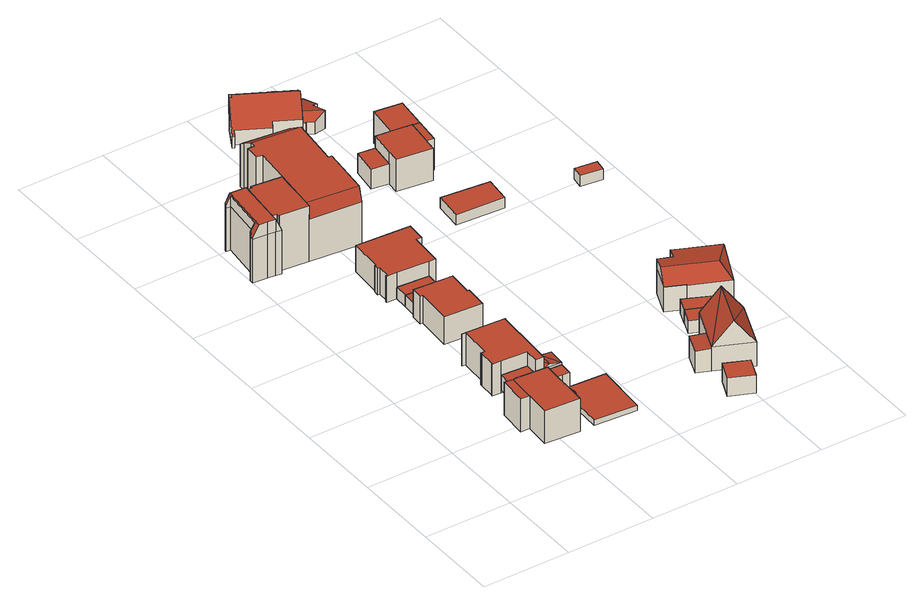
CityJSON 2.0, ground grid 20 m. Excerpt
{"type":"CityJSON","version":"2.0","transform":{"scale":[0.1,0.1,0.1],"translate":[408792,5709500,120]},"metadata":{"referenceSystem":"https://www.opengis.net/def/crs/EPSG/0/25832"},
"CityObjects":{
"building1":{"type":"Building","attributes":{"Gemeindeschluessel":"05978036","Geometrietyp2DReferenz":"3000","function":"31001_1100"},"children":["building1-1","building1-2","building1-3"]},
"building1-1":{"type":"BuildingPart","attributes":{"roofType":"1000","measuredHeight":7.91},"parents":["building1"],"geometry":[{"type":"MultiSurface","lod":"2","boundaries":[[[0,1,2,3]],[[4,5,6,7]],[[5,8,9,10,6]],[[11,12,13,14,15]],[[12,16,17,13]],[[16,0,3,17]],[[16,12,11,8,5,4,1,0]],[[3,2,7,6,10,18,14,13,17]],[[7,2,1,4]],[[15,19,9,8,11]],[[15,14,18,19]],[[18,10,9,19]]],"semantics":{"surfaces":[{"type":"WallSurface"},{"type":"RoofSurface"},{"type":"GroundSurface"},{"type":"ClosureSurface"}],"values":[0,0,0,0,0,0,1,2,3,0,3,3]}}]},
"building1-2":{"type":"BuildingPart","attributes":{"roofType":"3100","measuredHeight":3.92},"parents":["building1"],"geometry":[{"type":"MultiSurface","lod":"2","boundaries":[[[9,20,21,10]],[[20,22,23,21]],[[22,24,25,23]],[[24,26,13,25]],[[26,15,14,13]],[[22,20,9,19]],[[19,15,26,24,22]],[[14,18,10,21,23,25,13]],[[18,14,15,19]],[[18,19,9,10]]],"semantics":{"surfaces":[{"type":"WallSurface"},{"type":"RoofSurface"},{"type":"GroundSurface"},{"type":"ClosureSurface"}],"values":[0,0,0,0,0,1,1,2,3,3]}}]},
"building1-3":{"type":"BuildingPart","attributes":{"roofType":"1000","measuredHeight":7.92},"parents":["building1"],"geometry":[{"type":"MultiSurface","lod":"2","boundaries":[[[27,28,2,1]],[[27,29,30,28]],[[29,4,7,30]],[[4,29,27,1]],[[2,28,30,7]],[[1,2,7,4]]],"semantics":{"surfaces":[{"type":"WallSurface"},{"type":"RoofSurface"},{"type":"GroundSurface"},{"type":"ClosureSurface"}],"values":[0,0,0,1,2,3]}}]},
"building2":{"type":"Building","attributes":{"Gemeindeschluessel":"05978036","Geometrietyp2DReferenz":"3000","function":"31001_2460","roofType":"1000","measuredHeight":3.62},"geometry":[{"type":"MultiSurface","lod":"2","boundaries":[[[31,32,33,34]],[[32,35,36,33]],[[35,37,38,36]],[[37,31,34,38]],[[37,35,32,31]],[[34,33,36,38]]],"semantics":{"surfaces":[{"type":"WallSurface"},{"type":"RoofSurface"},{"type":"GroundSurface"}],"values":[0,0,0,0,1,2]}}]},
"building3":{"type":"Building","attributes":{"Gemeindeschluessel":"05978036","Geometrietyp2DReferenz":"3000","function":"31001_2460","roofType":"1000","measuredHeight":4.4},"geometry":[{"type":"MultiSurface","lod":"2","boundaries":[[[39,40,41,42]],[[40,43,44,41]],[[43,45,46,44]],[[45,47,48,46]],[[47,49,50,48]],[[49,51,52,50]],[[51,39,42,52]],[[51,49,47,45,43,40,39]],[[42,41,44,46,48,50,52]]],"semantics":{"surfaces":[{"type":"WallSurface"},{"type":"RoofSurface"},{"type":"GroundSurface"}],"values":[0,0,0,0,0,0,0,1,2]}}]},
"building4":{"type":"Building","attributes":{"Gemeindeschluessel":"05978036","Geometrietyp2DReferenz":"3000","function":"31001_1000"},"children":["building4-1","building4-2"]},
"building4-1":{"type":"BuildingPart","attributes":{"roofType":"1000","measuredHeight":7.67},"parents":["building4"],"geometry":[{"type":"MultiSurface","lod":"2","boundaries":[[[53,54,44,55,56]],[[54,57,58,44]],[[57,59,60,58]],[[59,61,62,60]],[[61,63,64,62]],[[63,65,66,64]],[[65,67,68,66]],[[67,69,70,68]],[[69,71,72,70]],[[71,73,74,72]],[[73,75,76,74]],[[75,77,78,76]],[[77,79,80,78]],[[79,81,82,80]],[[81,83,84,82]],[[83,85,86,84]],[[85,87,88,89,86]],[[87,85,83,81,79,77,75,73,71,69,67,65,63,61,59,57,54,53]],[[55,44,58,60,62,64,66,68,70,72,74,76,78,80,82,84,86,89]],[[56,88,87,53]],[[56,55,89,88]]],"semantics":{"surfaces":[{"type":"WallSurface"},{"type":"RoofSurface"},{"type":"GroundSurface"},{"type":"ClosureSurface"}],"values":[0,0,0,0,0,0,0,0,0,0,0,0,0,0,0,0,0,1,2,0,3]}}]},
"building4-2":{"type":"BuildingPart","attributes":{"roofType":"5000","measuredHeight":5.61},"parents":["building4"],"geometry":[{"type":"MultiSurface","lod":"2","boundaries":[[[88,90,91,89]],[[90,92,46,91]],[[92,56,55,46]],[[90,88,93]],[[56,92,94]],[[88,94,93]],[[94,88,56]],[[93,92,90]],[[92,93,94]],[[55,89,91,46]],[[89,55,56,88]]],"semantics":{"surfaces":[{"type":"WallSurface"},{"type":"RoofSurface"},{"type":"GroundSurface"},{"type":"ClosureSurface"}],"values":[0,0,0,1,0,1,1,1,1,2,3]}}]},
"building5":{"type":"Building","attributes":{"Gemeindeschluessel":"05978036","Geometrietyp2DReferenz":"3000","function":"31001_2000","roofType":"1000","measuredHeight":1.25},"geometry":[{"type":"MultiSurface","lod":"2","boundaries":[[[95,96,97,98]],[[96,99,100,97]],[[99,101,102,100]],[[101,103,104,102]],[[103,105,106,104]],[[105,95,98,106]],[[105,103,101,99,96,95]],[[98,97,100,102,104,106]]],"semantics":{"surfaces":[{"type":"WallSurface"},{"type":"RoofSurface"},{"type":"GroundSurface"}],"values":[0,0,0,0,0,0,1,2]}}]},
"building6":{"type":"Building","attributes":{"Gemeindeschluessel":"05978036","Geometrietyp2DReferenz":"3000","function":"31001_1000","roofType":"1000","measuredHeight":6.58},"geometry":[{"type":"MultiSurface","lod":"2","boundaries":[[[107,108,109,110]],[[108,111,112,109]],[[111,113,114,112]],[[113,115,116,114]],[[115,117,118,116]],[[117,119,120,118]],[[119,121,122,120]],[[121,123,124,122]],[[123,107,110,124]],[[123,121,119,117,115,113,111,108,107]],[[110,109,112,114,116,118,120,122,124]]],"semantics":{"surfaces":[{"type":"WallSurface"},{"type":"RoofSurface"},{"type":"GroundSurface"}],"values":[0,0,0,0,0,0,0,0,0,1,2]}}]},
"building7":{"type":"Building","attributes":{"Gemeindeschluessel":"05978036","Geometrietyp2DReferenz":"3000","function":"31001_2460","roofType":"1000","measuredHeight":2.69},"geometry":[{"type":"MultiSurface","lod":"2","boundaries":[[[125,126,127,128]],[[126,129,130,127]],[[129,131,132,130]],[[131,125,128,132]],[[131,129,126,125]],[[128,127,130,132]]],"semantics":{"surfaces":[{"type":"WallSurface"},{"type":"RoofSurface"},{"type":"GroundSurface"}],"values":[0,0,0,0,1,2]}}]},
"building8":{"type":"Building","attributes":{"Gemeindeschluessel":"05978036","Geometrietyp2DReferenz":"3000","function":"31001_2460","roofType":"1000","measuredHeight":2.73},"geometry":[{"type":"MultiSurface","lod":"2","boundaries":[[[126,133,134,127]],[[133,135,136,134]],[[135,129,130,136]],[[129,126,127,130]],[[129,135,133,126]],[[127,134,136,130]]],"semantics":{"surfaces":[{"type":"WallSurface"},{"type":"RoofSurface"},{"type":"GroundSurface"}],"values":[0,0,0,0,1,2]}}]},
"building9":{"type":"Building","attributes":{"Gemeindeschluessel":"05978036","Geometrietyp2DReferenz":"3000","function":"31001_1000"},"children":["building9-1","building9-2","building9-3"]},
"building9-1":{"type":"BuildingPart","attributes":{"roofType":"9999","measuredHeight":13.47},"parents":["building9"],"geometry":[{"type":"MultiSurface","lod":"2","boundaries":[[[137,138,139,140]],[[138,141,142,139]],[[141,143,144,142]],[[143,145,146,144]],[[145,147,148,146]],[[147,149,150,148]],[[149,151,152,150]],[[151,153,154,152]],[[153,155,156,154]],[[155,157,158,156]],[[157,159,160,158]],[[159,161,162,160]],[[161,163,164,162]],[[165,166,167,168]],[[166,137,140,167]],[[169,163,161,159]],[[153,151,149,147,145,143]],[[159,157,155,153,143,141,138,137,166,165,169]],[[140,139,142,144,146,148,150,152,154,156,158,160,162,164,170,168,167]],[[170,164,163,169]],[[170,169,165,168]]],"semantics":{"surfaces":[{"type":"WallSurface"},{"type":"RoofSurface"},{"type":"GroundSurface"},{"type":"ClosureSurface"}],"values":[0,0,0,0,0,0,0,0,0,0,0,0,0,0,0,1,1,1,2,3,3]}}]},
"building9-2":{"type":"BuildingPart","attributes":{"roofType":"1000","measuredHeight":13.39},"parents":["building9"],"geometry":[{"type":"MultiSurface","lod":"2","boundaries":[[[171,165,168,172,173]],[[174,175,176,164,163]],[[175,177,178,179,176]],[[180,181,182,183,184,177,175,174,165,171]],[[172,168,170,164,176,179,185,186,187,188,189]],[[163,169,165,174]],[[163,164,170,169]],[[170,168,165,169]],[[190,178,177,184]],[[190,185,179,178]],[[191,190,184,183,192]],[[191,186,185,190]],[[192,183,182]],[[193,187,186,191]],[[182,193,191,192]],[[194,188,187,193]],[[181,194,193,182]],[[195,181,180]],[[196,189,188,194]],[[195,196,194,181]],[[173,196,195,180,171]],[[173,172,189,196]]],"semantics":{"surfaces":[{"type":"WallSurface"},{"type":"RoofSurface"},{"type":"GroundSurface"},{"type":"ClosureSurface"}],"values":[0,0,0,1,2,0,3,3,0,3,0,3,0,3,3,3,3,0,3,3,0,3]}}]},
"building9-3":{"type":"BuildingPart","attributes":{"roofType":"5000","measuredHeight":13.47},"parents":["building9"],"geometry":[{"type":"MultiSurface","lod":"2","boundaries":[[[197,198,199,200]],[[198,201,202,199]],[[201,203,204,202]],[[203,205,206,204]],[[205,207,208,206]],[[207,209,210,208]],[[209,211,212,210]],[[211,213,214,212]],[[213,173,172,214]],[[178,215,216,179]],[[215,217,218,216]],[[217,219,220,218]],[[219,221,222,220]],[[221,197,200,222]],[[223,224,225,226,227,228,229,230,231,232]],[[178,233,192,182,181,195,234,235,236,237]],[[228,238,236,235,229]],[[217,236,238,219]],[[219,238,228,227,221]],[[215,237,236,217]],[[178,237,215]],[[211,229,235,213]],[[213,235,234,173]],[[173,234,195,196]],[[191,192,233,190]],[[190,233,178]],[[203,223,232,205]],[[205,232,231,207]],[[207,231,230,209]],[[209,230,229,211]],[[221,227,226,197]],[[197,226,225,198]],[[198,225,224,201]],[[201,224,223,203]],[[200,199,202,204,206,208,210,212,214,172,189,188,187,186,185,179,216,218,220,222]],[[189,172,173,196]],[[188,189,196,194]],[[187,188,194,193]],[[186,187,193,191]],[[185,186,191,190]],[[179,185,190,178]],[[196,195,181,194]],[[194,181,182,193]],[[193,182,192,191]]],"semantics":{"surfaces":[{"type":"WallSurface"},{"type":"RoofSurface"},{"type":"GroundSurface"},{"type":"ClosureSurface"}],"values":[0,0,0,0,0,0,0,0,0,0,0,0,0,0,1,1,1,0,0,0,0,0,0,0,0,0,0,0,0,0,0,0,0,0,2,3,3,3,3,3,3,3,3,3]}}]},
"building10":{"type":"Building","attributes":{"Gemeindeschluessel":"05978036","Geometrietyp2DReferenz":"3000","function":"31001_1000","roofType":"1000","measuredHeight":6.29},"geometry":[{"type":"MultiSurface","lod":"2","boundaries":[[[239,240,241,242]],[[240,243,244,241]],[[243,245,246,244]],[[245,247,248,246]],[[247,249,250,248]],[[249,251,252,250]],[[251,253,254,252]],[[253,255,256,254]],[[255,257,258,256]],[[257,259,260,258]],[[259,261,262,260]],[[261,263,264,262]],[[263,265,266,264]],[[265,239,242,266]],[[265,263,261,259,257,255,253,251,249,247,245,243,240,239]],[[242,241,244,246,248,250,252,254,256,258,260,262,264,266]]],"semantics":{"surfaces":[{"type":"WallSurface"},{"type":"RoofSurface"},{"type":"GroundSurface"}],"values":[0,0,0,0,0,0,0,0,0,0,0,0,0,0,1,2]}}]},
"building11":{"type":"Building","attributes":{"Gemeindeschluessel":"05978036","Geometrietyp2DReferenz":"3000","function":"31001_2460","roofType":"1000","measuredHeight":4.45},"geometry":[{"type":"MultiSurface","lod":"2","boundaries":[[[267,268,269,270]],[[268,271,272,269]],[[271,273,274,272]],[[273,267,270,274]],[[273,271,268,267]],[[270,269,272,274]]],"semantics":{"surfaces":[{"type":"WallSurface"},{"type":"RoofSurface"},{"type":"GroundSurface"}],"values":[0,0,0,0,1,2]}}]},
"building12":{"type":"Building","attributes":{"Gemeindeschluessel":"05978036","Geometrietyp2DReferenz":"3000","function":"31001_1000"},"children":["building12-1","building12-2"]},
"building12-1":{"type":"BuildingPart","attributes":{"roofType":"3100","measuredHeight":11.64},"parents":["building12"],"geometry":[{"type":"MultiSurface","lod":"2","boundaries":[[[275,276,277,278,279]],[[280,281,282,283,284]],[[281,285,286,282]],[[285,275,279,286]],[[285,287,288]],[[288,275,285]],[[287,281,280,276]],[[276,288,287]],[[281,287,285]],[[275,288,276]],[[279,278,283,282,286]],[[284,277,276,280]],[[284,283,278,277]]],"semantics":{"surfaces":[{"type":"WallSurface"},{"type":"RoofSurface"},{"type":"GroundSurface"},{"type":"ClosureSurface"}],"values":[0,0,0,0,1,1,1,1,0,0,2,0,3]}}]},
"building12-2":{"type":"BuildingPart","attributes":{"roofType":"2100","measuredHeight":5.41},"parents":["building12"],"geometry":[{"type":"MultiSurface","lod":"2","boundaries":[[[277,289,290,278]],[[289,291,292,290]],[[291,284,283,292]],[[284,291,289,277]],[[278,290,292,283]],[[278,283,284,277]]],"semantics":{"surfaces":[{"type":"WallSurface"},{"type":"RoofSurface"},{"type":"GroundSurface"},{"type":"ClosureSurface"}],"values":[0,0,0,1,2,3]}}]},
"building13":{"type":"Building","attributes":{"Gemeindeschluessel":"05978036","Geometrietyp2DReferenz":"3000","function":"31001_1000"},"children":["building13-1","building13-2"]},
"building13-1":{"type":"BuildingPart","attributes":{"roofType":"3100","measuredHeight":8.28},"parents":["building13"],"geometry":[{"type":"MultiSurface","lod":"2","boundaries":[[[293,294,295,296]],[[294,297,298,295]],[[297,299,300,298]],[[299,301,300]],[[302,303,304,305,306]],[[303,307,308,304]],[[307,309,310,308]],[[309,311,312,310]],[[311,313,314,312]],[[313,315,316,314]],[[315,317,318,316]],[[317,319,320,318]],[[319,321,322,320]],[[321,323,324,322]],[[323,325,326,324]],[[325,293,296,326]],[[321,319,317,315,313,311,309,307,303,302,327]],[[327,299,297,294,293,325,323,321]],[[296,295,298,300,328,329,305,304,308,310,312,314,316,318,320,322,324,326]],[[330,301,299,327]],[[328,300,301,330]],[[302,306,331,330,327]],[[306,305,329,331]],[[331,329,328,330]]],"semantics":{"surfaces":[{"type":"WallSurface"},{"type":"RoofSurface"},{"type":"GroundSurface"},{"type":"ClosureSurface"}],"values":[0,0,0,0,0,0,0,0,0,0,0,0,0,0,0,0,1,1,2,0,3,0,3,3]}}]},
"building13-2":{"type":"BuildingPart","attributes":{"roofType":"5000","measuredHeight":4.42},"parents":["building13"],"geometry":[{"type":"MultiSurface","lod":"2","boundaries":[[[332,333,334,335]],[[333,306,305,334]],[[301,336,337,300]],[[336,338,339,337]],[[338,340,341,339]],[[340,342,343,341]],[[342,344,345,343]],[[344,346,347,345]],[[346,348,349,347]],[[348,350,351,349]],[[350,332,335,351]],[[346,344,342,340,338,336,301,330,331]],[[331,306,333,332,350,348,346]],[[335,334,305,329,328,300,337,339,341,343,345,347,349,351]],[[329,305,306,331]],[[301,300,328,330]],[[330,328,329,331]]],"semantics":{"surfaces":[{"type":"WallSurface"},{"type":"RoofSurface"},{"type":"GroundSurface"},{"type":"ClosureSurface"}],"values":[0,0,0,0,0,0,0,0,0,0,0,1,1,2,3,3,3]}}]},
"building14":{"type":"Building","attributes":{"Gemeindeschluessel":"05978036","Geometrietyp2DReferenz":"3000","function":"31001_2460","roofType":"1000","measuredHeight":2.99},"geometry":[{"type":"MultiSurface","lod":"2","boundaries":[[[352,353,354,355]],[[353,356,357,354]],[[356,358,359,357]],[[358,352,355,359]],[[358,356,353,352]],[[355,354,357,359]]],"semantics":{"surfaces":[{"type":"WallSurface"},{"type":"RoofSurface"},{"type":"GroundSurface"}],"values":[0,0,0,0,1,2]}}]},
"building15":{"type":"Building","attributes":{"Gemeindeschluessel":"05978036","Geometrietyp2DReferenz":"3000","function":"31001_2460","roofType":"1000","measuredHeight":2.51},"geometry":[{"type":"MultiSurface","lod":"2","boundaries":[[[360,361,362,363]],[[361,364,365,362]],[[364,366,367,365]],[[366,360,363,367]],[[366,364,361,360]],[[363,362,365,367]]],"semantics":{"surfaces":[{"type":"WallSurface"},{"type":"RoofSurface"},{"type":"GroundSurface"}],"values":[0,0,0,0,1,2]}}]},
"building16":{"type":"Building","attributes":{"Gemeindeschluessel":"05978036","Geometrietyp2DReferenz":"3000","function":"31001_2460","roofType":"1000","measuredHeight":3.35},"geometry":[{"type":"MultiSurface","lod":"2","boundaries":[[[352,368,369,370]],[[368,371,372,369]],[[371,353,373,372]],[[353,352,370,373]],[[353,371,368,352]],[[370,369,372,373]]],"semantics":{"surfaces":[{"type":"WallSurface"},{"type":"RoofSurface"},{"type":"GroundSurface"}],"values":[0,0,0,0,1,2]}}]},
"building17":{"type":"Building","attributes":{"Gemeindeschluessel":"05978036","Geometrietyp2DReferenz":"3000","function":"31001_1000"},"children":["building17-1","building17-2","building17-3","building17-4"]},
"building17-1":{"type":"BuildingPart","attributes":{"roofType":"1000","measuredHeight":7.68},"parents":["building17"],"geometry":[{"type":"MultiSurface","lod":"2","boundaries":[[[374,375,376,377]],[[375,378,379,376]],[[378,375,374,380]],[[381,377,376,379]],[[380,374,377,381]],[[381,379,378,380]]],"semantics":{"surfaces":[{"type":"WallSurface"},{"type":"RoofSurface"},{"type":"GroundSurface"},{"type":"ClosureSurface"}],"values":[0,0,1,2,3,3]}}]},
"building17-2":{"type":"BuildingPart","attributes":{"roofType":"1000","measuredHeight":7.68},"parents":["building17"],"geometry":[{"type":"MultiSurface","lod":"2","boundaries":[[[382,383,384,385]],[[383,386,387,384]],[[386,374,377,387]],[[374,386,383,382,380]],[[385,384,387,377,381]],[[374,380,381,377]],[[385,381,380,382]]],"semantics":{"surfaces":[{"type":"WallSurface"},{"type":"RoofSurface"},{"type":"GroundSurface"},{"type":"ClosureSurface"}],"values":[0,0,0,1,2,3,3]}}]},
"building17-3":{"type":"BuildingPart","attributes":{"roofType":"1000","measuredHeight":4.81},"parents":["building17"],"geometry":[{"type":"MultiSurface","lod":"2","boundaries":[[[388,389,390,391]],[[389,392,393,390]],[[394,388,391,395]],[[394,392,389,388]],[[391,390,393,395]],[[395,393,392,394]]],"semantics":{"surfaces":[{"type":"WallSurface"},{"type":"RoofSurface"},{"type":"GroundSurface"},{"type":"ClosureSurface"}],"values":[0,0,0,1,2,3]}}]},
"building17-4":{"type":"BuildingPart","attributes":{"roofType":"1000","measuredHeight":7.69},"parents":["building17"],"geometry":[{"type":"MultiSurface","lod":"2","boundaries":[[[396,397,382,385,393,392]],[[398,399,400,379,378]],[[399,401,402,400]],[[401,403,394,395,402]],[[403,401,399,398,404,397,396]],[[393,385,381,379,400,402,395]],[[380,382,397,404]],[[385,382,380,381]],[[378,380,404,398]],[[378,379,381,380]],[[392,394,403,396]],[[392,393,395,394]]],"semantics":{"surfaces":[{"type":"WallSurface"},{"type":"RoofSurface"},{"type":"GroundSurface"},{"type":"ClosureSurface"}],"values":[0,0,0,0,1,2,0,3,0,3,0,3]}}]},
"building18":{"type":"Building","attributes":{"Gemeindeschluessel":"05978036","Geometrietyp2DReferenz":"3000","function":"31001_1000","roofType":"5000","measuredHeight":9.01},"geometry":[{"type":"MultiSurface","lod":"2","boundaries":[[[405,406,407,408]],[[406,409,410,407]],[[409,411,412,410]],[[411,413,414,412]],[[413,415,416,414]],[[415,417,418,416]],[[417,419,420,418]],[[419,421,422,420]],[[421,405,408,422]],[[423,424,415]],[[424,423,425,426,427,428,429,430]],[[424,430,431,432,417,415]],[[417,432,419]],[[419,432,431,421]],[[405,429,428,406]],[[421,431,430,429,405]],[[406,428,427,409]],[[409,427,426,411]],[[411,426,425,413]],[[413,425,423,415]],[[408,407,410,412,414,416,418,420,422]]],"semantics":{"surfaces":[{"type":"WallSurface"},{"type":"RoofSurface"},{"type":"GroundSurface"}],"values":[0,0,0,0,0,0,0,0,0,1,1,1,0,0,0,0,0,0,0,0,2]}}]},
"building19":{"type":"Building","attributes":{"Gemeindeschluessel":"05978036","Geometrietyp2DReferenz":"3000","function":"31001_2460","roofType":"1000","measuredHeight":2.58},"geometry":[{"type":"MultiSurface","lod":"2","boundaries":[[[433,434,435,436]],[[434,437,438,435]],[[437,439,440,438]],[[439,433,436,440]],[[439,437,434,433]],[[436,435,438,440]]],"semantics":{"surfaces":[{"type":"WallSurface"},{"type":"RoofSurface"},{"type":"GroundSurface"}],"values":[0,0,0,0,1,2]}}]}
},
"vertices":[
[162,116,90],[166,173,90],[166,173,11],[162,116,11],[171,237,90],[180,237,90],[180,237,11],[171,237,11],[249,232,90],[249,232,37],[249,232,11],[245,168,90],[246,168,90],[246,168,11],[245,168,11],[245,168,37],[242,110,90],[242,110,11],[246,182,11],[246,182,50],
[283,229,37],[283,229,11],[279,180,50],[279,180,11],[278,166,37],[278,166,11],[246,168,37],
[146,174,90],[146,174,11],[151,239,90],[151,239,11],
[182,266,58],[185,298,58],[185,298,22],[182,266,22],[244,294,58],[244,294,22],[242,262,58],[242,262,22],
[180,237,59],[182,266,59],[182,266,15],[180,237,15],[242,262,59],[242,262,15],[301,258,59],[301,258,15],[299,228,59],[299,228,15],[283,229,59],[283,229,15],[249,232,59],[249,232,15],
[260,261,92],[242,262,92],[260,261,15],[260,261,64],[244,294,92],[244,294,15],[185,298,92],[185,298,15],[164,299,92],[164,299,15],[164,301,92],[164,301,15],[166,301,92],[166,301,15],[168,340,92],[168,340,15],[167,340,92],[167,340,15],[167,343,92],[167,343,15],[176,342,92],[176,342,15],[180,413,92],[180,413,15],[172,414,92],[172,414,15],[172,416,92],[172,416,15],[271,410,92],[271,410,15],[271,408,92],[271,408,15],[270,408,92],[270,408,15],[263,302,92],[263,302,64],[263,302,15],
[304,299,64],[304,299,15],[301,258,64],[275,295,71],[273,260,71],
[275,109,25],[278,166,25],[278,166,12],[275,109,12],[283,229,25],[283,229,12],[299,228,25],[299,228,12],[381,223,25],[381,223,12],[372,102,25],[372,102,12],
[181,595,88],[254,590,88],[254,590,22],[181,595,22],[270,589,88],[270,589,22],[266,532,88],[266,532,22],[270,532,88],[270,532,22],[266,480,88],[266,480,22],[179,486,88],[179,486,22],[185,568,88],[185,568,22],[179,568,88],[179,568,22],
[181,595,55],[183,626,55],[183,626,28],[181,595,28],[256,621,55],[256,621,28],[254,590,55],[254,590,28],
[185,657,55],[185,657,28],[258,652,55],[258,652,28],
[138,1073,139],[141,1106,139],[141,1106,4],[138,1073,4],[156,1105,139],[156,1105,4],[157,1117,139],[157,1117,4],[161,1147,118],[161,1147,4],[163,1164,106],[163,1164,4],[169,1164,106],[169,1164,4],[272,1152,106],[272,1152,4],[267,1105,139],[267,1105,4],[255,995,138],[255,995,4],[263,994,138],[263,994,4],[251,883,137],[251,883,4],[249,870,107],[249,870,4],[132,882,106],[132,882,4],[144,992,138],[152,1071,139],[152,1071,4],[144,992,4],[133,896,137],[133,896,4],
[75,1000,138],[75,1000,4],[75,1000,109],[132,882,138],[67,889,138],[67,889,4],[66,889,138],[66,889,109],[66,889,4],[75,995,138],[65,996,138],[54,896,138],[64,895,138],[63,890,138],[63,890,4],[64,895,4],[54,896,4],[65,996,4],[75,995,4],[63,890,109],[64,895,109],[64,895,117],[54,896,109],[65,996,109],[75,995,117],[75,995,109],
[2,896,109],[6,896,109],[6,896,4],[2,896,4],[6,901,109],[6,901,4],[16,900,109],[16,900,4],[27,1000,109],[27,1000,4],[17,1001,109],[17,1001,4],[18,1006,109],[18,1006,4],[29,1005,109],[29,1005,4],[65,1001,109],[65,1001,4],[65,879,109],[65,879,4],[52,881,109],[52,881,4],[35,883,109],[35,883,4],[1,886,109],[1,886,4],[16,900,136],[6,901,117],[6,896,117],[2,896,111],[1,886,111],[16,885,138],[29,1005,138],[18,1006,117],[17,1001,117],[27,1000,135],[63,890,117],[75,1000,117],[65,1001,139],[52,881,139],[65,879,110],[35,883,139],
[185,657,90],[161,658,90],[161,658,27],[185,657,27],[162,662,90],[162,662,27],[165,661,90],[165,661,27],[166,689,90],[166,689,27],[162,689,90],[162,689,27],[163,701,90],[163,701,27],[165,701,90],[165,701,27],[170,777,90],[170,777,27],[294,769,90],[294,769,27],[291,725,90],[291,725,27],[278,726,90],[278,726,27],[273,651,90],[273,651,27],[258,652,90],[258,652,27],
[537,31,65],[557,77,65],[557,77,21],[537,31,21],[609,55,65],[609,55,21],[589,8,65],[589,8,21],
[644,86,75],[563,122,75],[563,122,71],[563,122,17],[644,86,17],[583,171,75],[607,230,75],[607,230,17],[583,171,17],[583,171,71],[688,194,75],[688,194,17],[647,212,133],[604,104,133],
[532,135,69],[532,135,17],[552,184,69],[552,184,17],
[350,1327,58],[352,1316,64],[352,1316,20],[350,1327,20],[390,1295,64],[390,1295,20],[387,1291,68],[387,1291,20],[387,1291,46],[346,1216,72],[342,1209,64],[342,1209,20],[346,1216,20],[346,1216,49],[290,1238,64],[290,1238,20],[285,1229,55],[285,1229,20],[219,1265,55],[219,1265,20],[214,1257,46],[214,1257,20],[210,1260,46],[210,1260,20],[238,1310,100],[238,1310,20],[242,1308,100],[242,1308,20],[244,1311,103],[244,1311,20],[271,1360,64],[271,1360,20],[337,1324,64],[337,1324,20],[362,1246,103],[362,1246,20],[356,1234,20],[362,1246,60],[356,1234,64],
[353,1214,50],[353,1213,49],[353,1213,20],[353,1214,20],[396,1286,46],[396,1286,20],[402,1246,55],[402,1246,20],[392,1245,57],[392,1245,20],[393,1242,57],[393,1242,20],[392,1242,57],[392,1242,20],[395,1212,64],[395,1212,20],[396,1210,63],[396,1210,20],[369,1205,50],[369,1205,20],
[608,283,50],[663,259,50],[663,259,20],[608,283,20],[648,223,50],[648,223,20],[593,247,50],[593,247,20],
[424,855,54],[535,843,54],[535,843,29],[424,855,29],[528,783,54],[528,783,29],[417,790,54],[417,790,29],
[622,316,50],[622,316,16],[608,283,16],[677,291,50],[677,291,16],[663,259,16],
[503,1039,92],[496,980,92],[496,980,16],[503,1039,16],[479,982,92],[479,982,16],[486,1041,92],[486,1041,16],
[441,1047,92],[450,1120,92],[450,1120,16],[441,1047,16],[512,1112,92],[512,1112,16],
[359,997,64],[367,1056,64],[367,1056,16],[359,997,16],[405,1051,64],[405,1051,16],[398,992,64],[398,992,16],
[405,1051,93],[441,1047,93],[479,982,93],[475,953,93],[475,953,16],[394,963,93],[394,963,16],[398,992,93],[486,1041,93],
[623,399,74],[654,386,74],[654,386,15],[623,399,15],[667,416,74],[667,416,15],[692,405,74],[692,405,15],[763,373,74],[763,373,15],[725,281,74],[725,281,15],[640,319,74],[640,319,15],[640,320,74],[640,320,15],[598,339,74],[598,339,15],[761,367,92],[715,316,105],[763,373,90],[692,405,90],[667,416,90],[654,386,97],[623,399,97],[608,363,105],[598,339,75],[640,320,75],
[742,776,57],[738,749,57],[738,749,31],[742,776,31],[688,756,57],[688,756,31],[692,783,57],[692,783,31]
]}
